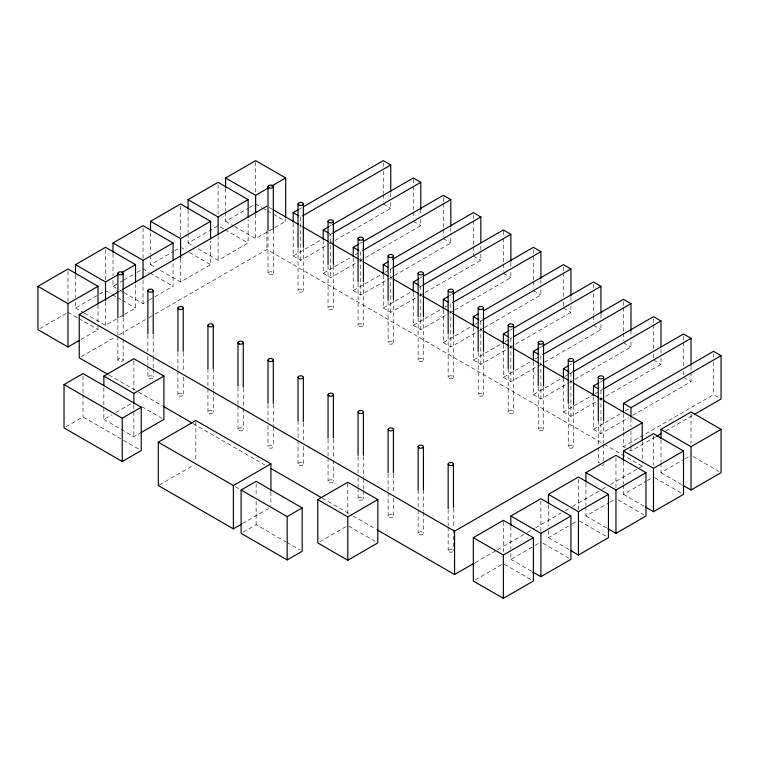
<?xml version="1.0" encoding="UTF-8"?>
<svg xmlns="http://www.w3.org/2000/svg" width="759" height="759" viewBox="0 0 759 759"><rect width="100%" height="100%" fill="white"/><g stroke="black" fill="none" stroke-linecap="round" stroke-linejoin="round"><path stroke-width="0.57" stroke-dasharray="3.79 2.85" d="M39.952 328.505L65.976 313.476M75.483 302.139L75.483 307.993L98.499 294.701M99.505 294.122L105.51 290.659L111.516 294.122M113.015 280.469L113.015 286.323L119.021 282.851M120.026 282.272L123.024 280.545M124.03 279.967L136.032 273.031M137.037 272.453L143.043 268.99L149.049 272.453M150.548 255.28L150.548 264.654L173.574 251.362M174.57 250.783L180.576 247.32L185.576 250.204M188.08 233.611L188.08 242.984L218.108 225.651L224.114 229.114M225.613 211.941L225.613 221.315L248.639 208.023M249.635 207.444L255.641 203.981L261.646 207.444M119.229 291.399L121.279 290.213M299.312 209.095L301.361 207.919M80.985 339.482L98.006 329.662L98.006 324.975M84.486 313.192L105.51 325.326L118.518 317.812M119.524 317.234L123.527 314.928M124.523 314.349L135.538 307.993L135.538 284.568M124.03 292.68L143.043 303.657L148.043 300.763M149.049 300.194L154.049 297.3M155.054 296.722L173.071 286.323L173.071 262.899M160.557 270.432L180.576 281.987L210.604 264.654L210.604 241.229M198.09 248.762L218.108 260.318L248.136 242.984L248.136 219.56M234.626 226.514L255.641 238.649L285.669 221.315L285.669 218.972M81.289 356.645L115.131 337.11M119.229 334.738L147.948 318.163M148.973 317.575L154.096 314.615M155.121 314.017L266.902 249.483L603.263 443.683M329.34 226.438L331.389 225.252M293.173 223.184L293.173 255.982L321.835 239.436M328.998 235.299L332.072 233.525M293.173 255.982L300.678 260.318L328.315 244.36M329.34 243.772L390.762 208.308L390.762 202.454M359.368 243.772L362.441 241.998M323.201 240.527L323.201 273.316L350.838 257.367M354.937 254.996L359.026 252.633M66.024 426.748L83.016 416.928L139.201 449.366M323.201 273.316L330.706 277.652L358.343 261.694M359.368 261.105L364.491 258.155M365.506 257.557L420.79 225.651L420.79 216.277M103.85 387.792L103.85 419.414L111.858 414.793M115.861 412.488L133.878 402.08M353.229 257.861L353.229 290.659L383.94 272.927M384.955 272.339L389.054 269.967M390.079 269.379L392.128 268.202M353.229 290.659L360.734 294.985L389.395 278.439M390.42 277.851L393.494 276.077M394.509 275.489L450.808 242.984L450.808 233.611M103.85 419.414L133.878 436.757L139.884 433.285M419.423 278.439L422.488 276.665M383.257 275.194L383.257 307.993L411.919 291.447M419.082 287.31L422.156 285.536M383.257 307.993L390.762 312.328L418.399 296.371M419.423 295.773L480.836 260.318L480.836 250.944M449.451 295.773L451.491 294.596M413.276 292.528L413.276 325.326L440.922 309.368M445.011 307.006L449.11 304.644M413.276 325.326L420.79 329.662L448.427 313.704M449.451 313.116L453.54 310.754M454.565 310.156L510.864 277.652L510.864 271.798M159.324 484.944L193.82 465.03M443.303 309.862L443.303 342.66L474.014 324.937M475.039 324.34L479.128 321.977M480.153 321.389L482.202 320.203M443.303 342.66L450.808 346.996L479.47 330.45M480.494 329.861L483.568 328.087M484.593 327.49L540.892 294.985L540.892 285.621M509.498 330.45L512.572 328.675M473.331 327.205L473.331 359.994L504.042 342.271M505.067 341.673L512.23 337.537M473.331 359.994L480.836 364.329L508.473 348.372M509.498 347.783L514.621 344.833M515.646 344.235L570.92 312.328L570.92 302.955M539.526 347.783L541.575 346.597M242.51 523.596L268.885 508.369M503.359 344.539L503.359 377.337L530.996 361.379M535.095 359.016L539.184 356.645M243.117 532.182L256.125 524.668L285.811 541.803M503.359 377.337L510.864 381.663L543.624 362.755M544.649 362.166L600.948 329.662L600.948 323.808M569.554 365.117L571.603 363.941M533.387 361.872L533.387 394.671L564.098 376.938M565.113 376.35L568.187 374.576M569.212 373.988L572.286 372.214M533.387 394.671L540.892 399.006L568.529 383.048M569.554 382.451L573.652 380.088M574.667 379.5L630.966 346.996L630.966 337.622M319.767 541.765L346.797 526.167M599.582 382.451L601.631 381.274M563.415 378.039L563.415 412.004L594.117 394.272M595.141 393.684L602.314 389.547M563.415 412.004L570.92 416.34L598.557 400.382M599.582 399.794L604.695 396.834M605.72 396.245L660.994 364.329L660.994 354.965M593.434 396.54L593.434 429.338L621.08 413.38M625.169 411.017L629.268 408.655M593.434 429.338L600.948 433.674L628.585 417.716M632.674 415.353L691.022 381.663L691.022 372.299M623.462 432.621L623.462 446.671L713.545 394.671L719.171 397.915M629.097 449.926L630.966 451.007L655.539 436.823M665.776 430.913L693.413 414.955M475.077 562.685L496.614 550.247M497.638 549.658L526.348 533.084M527.372 532.486L534.554 528.34M535.579 527.752L561.214 512.951M565.322 510.579L568.396 508.805M572.495 506.443L601.213 489.859M602.238 489.27L606.337 486.899M610.445 484.536L638.129 468.55M639.154 467.952L642.228 466.178L642.228 461.491M475.333 579.867L502.354 564.269M510.864 553.501L510.864 559.355L533.89 546.063M534.886 545.484L540.892 542.021M548.396 530.655L548.396 537.685L571.423 524.393M572.419 523.814L578.424 520.351M585.929 506.651L585.929 516.016L608.955 502.724M609.951 502.145L615.957 498.682M623.462 484.982L623.462 494.346L646.488 481.054M647.484 480.475L653.49 477.013M660.994 463.313L660.994 472.677L684.02 459.385M685.016 458.806L691.022 455.343M383.257 203.981L390.762 208.308M413.276 221.315L420.79 225.651M443.303 238.649L450.808 242.984M473.331 255.982L480.836 260.318M503.359 273.316L510.864 277.652M533.387 290.659L540.892 294.985M563.415 307.993L570.92 312.328M593.434 325.326L600.948 329.662M623.462 342.66L630.966 346.996M653.49 359.994L660.994 364.329M683.517 377.337L691.022 381.663M328.827 233.231L330.706 234.313L330.706 277.652M268.952 207.33L272.026 209.105M299.72 225.091L301.769 226.277M329.453 242.263L332.537 244.037M359.197 259.426L362.271 261.21M389.965 277.187L392.014 278.373M419.699 294.359L421.748 295.545M449.442 311.532L451.491 312.717M480.2 329.292L482.25 330.478M509.944 346.465L511.993 347.65M539.677 363.637L541.736 364.813M569.421 380.8L572.495 382.574M599.164 397.972L602.238 399.746M262.652 208.023L266.646 210.338M267.652 210.917L285.669 221.315M693.024 456.501L719.048 471.519M623.462 446.671L625.34 447.763M225.613 221.315L233.62 225.935M660.994 472.677L682.018 484.811M604.287 444.271L642.228 466.178M225.11 229.692L248.136 242.984M654.495 477.591L681.516 493.189M188.08 242.984L194.086 246.447M623.462 494.346L644.486 506.481M189.579 252.519L210.604 264.654M617.959 499.839L643.983 514.858M150.548 264.654L156.553 268.117M585.929 516.016L606.953 528.15M150.045 273.031L173.071 286.323M579.43 520.93L607.447 537.106M113.015 286.323L119.021 289.786M120.026 290.365L123.024 292.101M548.396 537.685L569.421 549.82M112.512 294.701L116.516 297.016M117.522 297.594L121.525 299.9M122.522 300.479L135.538 307.993M542.894 543.178L568.918 558.197M75.483 307.993L83.49 312.613M510.864 559.355L531.888 571.489M67.978 312.328L77.987 318.106M78.983 318.685L98.006 329.662M504.356 564.269L531.385 579.867M108.973 375.003L137.692 391.578M138.717 392.166L162.303 405.79M193.061 423.55L264.853 464.992M322.281 498.151L352.015 515.323M353.039 515.911L376.625 529.526M141.886 406.71L161.904 418.266M348.798 526.167L375.819 541.765M235.404 486.699L240.48 489.631M286.836 542.4L300.137 550.076M713.545 353.675L713.545 357.185M713.545 361.872L713.545 394.671M691.022 366.436L691.022 371.123M691.022 414.348L691.022 443.626M683.517 336.332L683.517 341.019M683.517 342.195L683.517 366.787M683.517 371.474L683.517 374.993M660.994 349.102L660.994 353.789M660.994 439.878L660.994 462.136M653.49 318.998L653.49 323.685M653.49 324.861L653.49 349.453M653.49 354.14L653.49 358.827M653.49 436.017L653.49 465.295M642.228 441.577L642.228 460.324M630.966 330.601L630.966 336.455M630.966 418.209L630.966 426.416M630.966 431.093L630.966 445.154M630.966 446.32L630.966 451.007M623.462 301.665L623.462 306.351M623.462 307.518L623.462 332.119M623.462 333.296L623.462 340.317M623.462 413.883L623.462 431.444M623.462 461.548L623.462 483.806M615.957 457.686L615.957 488.141M603.595 420.676L603.595 442.924M603.595 444.1L603.595 460.495M600.948 314.435L600.948 319.122M600.948 390.335L600.948 433.674M598.291 420.676L598.291 446.444M598.291 447.611L598.291 462.838M593.434 284.331L593.434 287.841M593.434 293.705L593.434 314.786M593.434 315.953L593.434 322.983M585.929 483.217L585.929 505.475M578.424 479.356L578.424 509.811M573.576 405.676L573.576 446.671M570.92 297.101L570.92 301.778M570.92 373.001L570.92 416.34M568.263 404.509L568.263 446.671M563.415 266.997L563.415 271.684M563.415 272.851L563.415 297.452M563.415 302.139L563.415 306.816M548.396 504.887L548.396 525.978M543.548 387.175L543.548 429.338M540.892 279.758L540.892 284.445M540.892 355.667L540.892 399.006M540.892 501.025L540.892 531.48M538.235 387.175L538.235 429.338M533.387 249.654L533.387 280.109M533.387 281.285L533.387 288.316M513.52 371.009L513.52 412.004M510.864 262.424L510.864 267.111M510.864 338.324L510.864 381.663M510.864 526.556L510.864 548.814M508.207 368.665L508.207 412.004M503.359 231.153L503.359 237.007M503.359 238.184L503.359 262.775M503.359 263.952L503.359 270.982M503.359 521.518L503.359 553.15M483.492 352.499L483.492 394.671M480.836 246.258L480.836 249.777M480.836 320.991L480.836 364.329M478.189 352.499L478.189 394.671M473.331 214.987L473.331 219.674M473.331 220.841L473.331 245.442M473.331 246.618L473.331 254.815M453.465 335.165L453.465 377.337M453.465 508.521L453.465 528.435M453.465 529.602L453.465 550.692M450.808 227.757L450.808 232.444M450.808 303.657L450.808 346.996M448.161 335.165L448.161 377.337M448.161 509.687L448.161 526.091M448.161 527.258L448.161 550.692M443.303 197.653L443.303 202.34M443.303 203.507L443.303 228.108M443.303 229.275L443.303 236.305M423.437 317.831L423.437 359.994M423.437 490.01L423.437 511.101M423.437 512.268L423.437 533.349M420.79 209.247L420.79 215.101M420.79 286.323L420.79 329.662M418.133 317.831L418.133 359.994M418.133 490.01L418.133 508.758M418.133 509.925L418.133 533.349M413.276 179.143L413.276 185.006M413.276 186.173L413.276 210.774M413.276 211.941L413.276 218.972M393.418 299.321L393.418 342.66M393.418 473.853L393.418 493.758M393.418 498.445L393.418 516.016M390.762 193.08L390.762 197.767M390.762 268.99L390.762 312.328M388.105 301.665L388.105 342.66M388.105 473.853L388.105 491.424M388.105 492.591L388.105 516.016M383.257 162.976L383.257 166.496M383.257 171.183L383.257 193.431M383.257 194.608L383.257 201.638M363.39 283.154L363.39 325.326M363.39 456.51L363.39 477.601M363.39 478.768L363.39 489.308M363.39 490.485L363.39 498.682M360.734 251.646L360.734 294.985M358.077 283.154L358.077 325.326M358.077 456.51L358.077 472.914M358.077 477.601L358.077 486.965M358.077 488.141L358.077 498.682M347.793 483.417L347.793 515.048M333.362 265.821L333.362 307.993M333.362 439.176L333.362 459.091M333.362 460.267L333.362 481.348M328.049 265.821L328.049 307.993M328.049 439.176L328.049 456.747M328.049 457.924L328.049 481.348M303.334 248.487L303.334 290.659M303.334 423.01L303.334 441.757M303.334 446.444L303.334 464.015M300.678 216.979L300.678 260.318M298.031 248.487L298.031 290.659M298.031 420.676L298.031 439.414M298.031 440.581L298.031 464.015M273.306 229.977L273.306 273.316M273.306 404.509L273.306 425.59M273.306 426.767L273.306 446.671M270.916 491.974L270.916 506.035M268.003 229.977L268.003 273.316M268.003 404.509L268.003 420.903M268.003 425.59L268.003 446.671M266.902 230.745L266.902 249.483M256.125 483.673L256.125 496.557M256.125 501.244L256.125 524.668M255.641 161.809L255.641 193.431M255.641 214.047L255.641 238.649M243.278 388.342L243.278 429.338M237.975 387.175L237.975 404.746M237.975 405.913L237.975 429.338M225.613 188.517L225.613 210.774M218.108 184.646L218.108 213.934M218.108 235.717L218.108 260.318M213.26 368.665L213.26 389.747M213.26 390.923L213.26 412.004M207.947 368.665L207.947 387.403M207.947 388.58L207.947 412.004M195.841 421.691L195.841 461.519M188.08 210.186L188.08 232.444M183.232 352.499L183.232 372.413M183.232 377.1L183.232 394.671M180.576 206.315L180.576 236.77M180.576 258.563L180.576 281.987M177.919 352.499L177.919 370.069M177.919 371.246L177.919 394.671M153.204 335.165L153.204 356.246M153.204 357.423L153.204 367.963M153.204 369.13L153.204 377.337M150.548 233.022L150.548 254.113M147.891 335.165L147.891 351.559M147.891 356.246L147.891 364.453M147.891 365.62L147.891 377.337M143.043 227.985L143.043 258.439M143.043 280.232L143.043 303.657M133.878 361.085L133.878 390.373M133.878 405.126L133.878 436.757M123.176 317.831L123.176 337.746M123.176 338.912L123.176 359.994A2.656 1.537 0 0 1 119.04 361.265A2.656 1.537 0 0 1 119.362 358.618A2.656 1.537 0 0 1 123.167 360.108M117.873 318.998L117.873 335.402M117.873 336.569L117.873 359.994M113.015 253.525L113.015 275.783M105.51 249.654L105.51 280.109M105.51 301.902L105.51 325.326M98.006 305.061L98.006 323.808M83.016 375.933L83.016 393.504M83.016 394.68L83.016 416.928M75.483 275.194L75.483 297.452M67.978 271.324L67.978 301.778M603.595 463.901A2.656 1.537 0 0 1 603.433 464.546M603.073 464.925A2.656 1.537 0 0 1 601.507 465.504M598.936 463.009A2.656 1.537 0 0 1 599.676 462.667M569.43 447.943A2.656 1.537 0 0 0 573.567 446.785A2.656 1.537 0 0 0 569.762 445.296A2.656 1.537 0 0 0 569.43 447.943M539.402 430.609A2.656 1.537 0 0 0 543.539 429.452A2.656 1.537 0 0 0 539.734 427.962A2.656 1.537 0 0 0 539.402 430.609M509.374 413.276A2.656 1.537 0 0 0 513.511 412.118A2.656 1.537 0 0 0 509.706 410.628A2.656 1.537 0 0 0 509.374 413.276M479.356 395.942A2.656 1.537 0 0 0 483.483 394.775A2.656 1.537 0 0 0 479.679 393.295A2.656 1.537 0 0 0 479.356 395.942M449.328 378.599A2.656 1.537 0 0 0 453.465 377.441A2.656 1.537 0 0 0 449.651 375.952A2.656 1.537 0 0 0 449.328 378.599M419.3 361.265A2.656 1.537 0 0 0 423.437 360.108A2.656 1.537 0 0 0 419.623 358.618A2.656 1.537 0 0 0 419.3 361.265M389.272 343.931A2.656 1.537 0 0 0 393.409 342.774A2.656 1.537 0 0 0 389.604 341.284A2.656 1.537 0 0 0 389.272 343.931M359.244 326.598A2.656 1.537 0 0 0 363.381 325.44A2.656 1.537 0 0 0 359.576 323.951A2.656 1.537 0 0 0 359.244 326.598M329.216 309.264A2.656 1.537 0 0 0 333.353 308.097A2.656 1.537 0 0 0 329.548 306.617A2.656 1.537 0 0 0 329.216 309.264M299.198 291.921A2.656 1.537 0 0 0 303.325 290.763A2.656 1.537 0 0 0 299.52 289.274A2.656 1.537 0 0 0 299.198 291.921M269.17 274.587A2.656 1.537 0 0 0 273.297 273.43A2.656 1.537 0 0 0 269.492 271.94A2.656 1.537 0 0 0 269.17 274.587M149.058 378.599A2.656 1.537 0 0 0 153.195 377.441A2.656 1.537 0 0 0 149.39 375.952A2.656 1.537 0 0 0 149.058 378.599M179.086 395.942A2.656 1.537 0 0 0 183.223 394.775A2.656 1.537 0 0 0 179.418 393.295A2.656 1.537 0 0 0 179.086 395.942M209.114 413.276A2.656 1.537 0 0 0 213.251 412.118A2.656 1.537 0 0 0 209.446 410.628A2.656 1.537 0 0 0 209.114 413.276M239.142 430.609A2.656 1.537 0 0 0 243.278 429.452A2.656 1.537 0 0 0 239.464 427.962A2.656 1.537 0 0 0 239.142 430.609M269.17 447.943A2.656 1.537 0 0 0 273.297 446.785A2.656 1.537 0 0 0 269.492 445.296A2.656 1.537 0 0 0 269.17 447.943M299.198 465.276A2.656 1.537 0 0 0 303.325 464.119A2.656 1.537 0 0 0 299.52 462.629A2.656 1.537 0 0 0 299.198 465.276M329.216 482.62A2.656 1.537 0 0 0 333.353 481.453A2.656 1.537 0 0 0 329.548 479.973A2.656 1.537 0 0 0 329.216 482.62M359.244 499.953A2.656 1.537 0 0 0 363.381 498.796A2.656 1.537 0 0 0 359.576 497.306A2.656 1.537 0 0 0 359.244 499.953M389.272 517.287A2.656 1.537 0 0 0 393.409 516.129A2.656 1.537 0 0 0 389.604 514.64A2.656 1.537 0 0 0 389.272 517.287M419.3 534.621A2.656 1.537 0 0 0 423.437 533.463A2.656 1.537 0 0 0 419.623 531.974A2.656 1.537 0 0 0 419.3 534.621M449.328 551.954A2.656 1.537 0 0 0 453.465 550.797A2.656 1.537 0 0 0 449.651 549.307A2.656 1.537 0 0 0 449.328 551.954"/><path stroke-width="1.14" d="M78.983 340.639L67.978 346.996L37.95 329.662L37.95 286.323L67.978 268.99L98.006 286.323L98.006 303.894M75.483 274.018L75.483 264.654L105.51 247.32L135.538 264.654L135.538 282.225M113.015 252.349L113.015 242.984L143.043 225.651L173.071 242.984L173.071 260.555M150.548 230.679L150.548 221.315L180.576 203.981L210.604 221.315L210.604 238.886M188.08 209.01L188.08 199.645L218.108 182.312L248.136 199.645L248.136 217.216M225.613 187.34L225.613 177.976L255.641 160.642L285.669 177.976L285.669 217.795M37.95 286.323L67.978 303.657L98.006 286.323M75.483 264.654L105.51 281.987L118.518 274.473M121.525 272.737L135.538 264.654M113.015 242.984L143.043 260.318L173.071 242.984M150.548 221.315L180.576 238.649L210.604 221.315M188.08 199.645L218.108 216.979L248.136 199.645M225.613 177.976L255.641 195.31L268.648 187.796M271.656 186.059L285.669 177.976M107.949 374.405L79.24 357.831L79.24 314.492L118.205 291.997M122.303 289.625L266.902 206.144M293.173 222.017L293.173 212.643L298.296 209.693M303.41 206.733L383.257 160.642L390.762 164.969L390.762 191.913M302.727 215.793L390.762 164.969M323.201 239.351L323.201 229.977L328.315 227.026M332.414 224.664L413.276 177.976L420.79 182.312L420.79 209.247M64.022 384.557L83.016 373.589L141.24 407.213L141.24 450.552L122.246 461.519L64.022 427.896L64.022 384.557L122.246 418.181L141.24 407.213M332.755 233.136L420.79 182.312M103.85 385.449L103.85 376.075L133.878 358.741L163.906 376.075L163.906 419.414L140.88 432.706M353.229 256.684L353.229 247.32L358.343 244.36M363.466 241.409L443.303 195.31L450.808 199.645L450.808 226.58M362.783 250.47L450.808 199.645M103.85 376.075L133.878 393.418L163.906 376.075M383.257 274.018L383.257 264.654L388.371 261.694M392.469 259.331L473.331 212.643L480.836 216.979L480.836 242.747M392.811 267.804L480.836 216.979M413.276 291.361L413.276 281.987L418.399 279.037M423.513 276.077L503.359 229.977L510.864 234.313L510.864 261.257M422.829 285.137L510.864 234.313M241.495 524.184L233.383 528.871L158.308 485.532L158.308 442.193L195.841 420.524L270.916 463.863L270.916 490.807M443.303 308.695L443.303 299.321L448.427 296.371M452.516 294.008L533.387 247.32L540.892 251.646L540.892 278.591M452.857 302.471L540.892 251.646M473.331 326.028L473.331 316.655L478.455 313.704M483.568 310.744L563.415 264.654L570.92 268.99L570.92 295.925M482.885 319.814L570.92 268.99M158.308 442.193L233.383 485.532L270.916 463.863M503.359 343.362L503.359 333.998L508.473 331.038M513.596 328.087L593.434 281.987L600.948 286.323L600.948 313.258M241.115 490.001L256.125 481.329L302.186 507.923L302.186 551.262L287.177 559.933L241.115 533.34L241.115 490.001L287.177 516.594L302.186 507.923M513.938 336.55L600.948 286.323M533.387 360.696L533.387 351.332L538.501 348.372M542.6 346.009L623.462 299.321L630.966 303.657L630.966 330.601M542.941 354.481L630.966 303.657M317.765 499.583L347.793 482.25L377.821 499.583L377.821 542.922L347.793 560.256L317.765 542.922L317.765 499.583L347.793 516.917L377.821 499.583M563.415 378.039L563.415 368.665L568.529 365.715M573.652 362.755L653.49 316.655L660.994 320.991L660.994 346.759M572.969 371.815L660.994 320.991M593.434 395.373L593.434 385.999L598.557 383.048M602.646 380.686L683.517 333.998L691.022 338.324L691.022 365.269M602.988 389.149L691.022 338.324M623.462 412.706L623.462 403.333L713.545 351.332L721.05 355.667L721.05 399.006L694.438 414.367M623.462 403.333L630.966 407.668L721.05 355.667M79.24 314.492L454.565 531.186L642.228 422.839L642.228 440.41M473.331 537.685L503.359 520.351L533.387 537.685L533.387 581.024L503.359 598.358L473.331 581.024L473.331 537.685L503.359 555.019L533.387 537.685M510.864 525.389L510.864 516.016L540.892 498.682L570.92 516.016L570.92 559.355L540.892 576.688L532.884 572.068M548.396 503.72L548.396 494.346L578.424 477.013L608.452 494.346L608.452 537.685L578.424 555.019L570.417 550.398M585.929 482.05L585.929 472.677L615.957 455.343L645.985 472.677L645.985 516.016L615.957 533.349L607.95 528.729M623.462 460.381L623.462 451.007L653.49 433.674L683.517 451.007L683.517 494.346L653.49 511.68L645.482 507.059M660.994 438.711L660.994 429.338L691.022 412.004L721.05 429.338L721.05 472.677L691.022 490.01L683.015 485.39M656.563 436.235L661.677 433.285M377.65 530.124L454.565 574.525L474.052 563.273M510.864 516.016L540.892 533.349L570.92 516.016M548.396 494.346L578.424 511.68L608.452 494.346M585.929 472.677L615.957 490.01L645.985 472.677M623.462 451.007L653.49 468.341L683.517 451.007M660.994 429.338L691.022 446.671L721.05 429.338M293.173 212.643L298.809 215.898M323.201 229.977L327.888 232.69M353.229 247.32L358.855 250.565M383.257 264.654L387.944 267.358M413.276 281.987L418.911 285.242M443.303 299.321L448 302.035M473.331 316.655L478.967 319.909M503.359 333.998L508.985 337.243M533.387 351.332L538.074 354.036M563.415 368.665L569.041 371.919M593.434 385.999L598.13 388.712M273.05 209.693L298.695 224.493M302.794 226.865L328.429 241.666M332.537 244.037L358.172 258.838M363.295 261.798L387.906 276.01M393.039 278.97L418.674 293.771M422.772 296.133L448.417 310.943M452.516 313.306L478.151 328.106M483.284 331.066L508.919 345.867M513.018 348.239L538.653 363.039M542.761 365.411L568.396 380.212M573.519 383.172L598.13 397.384M603.263 400.344L642.228 422.839M163.327 406.378L192.036 422.962M271.001 468.55L321.256 497.553M691.022 446.671L691.022 490.01M653.49 468.341L653.49 511.68M630.966 407.668L630.966 417.042M615.957 490.01L615.957 533.349M603.595 377.337A2.656 1.537 0 0 1 599.619 378.656A2.656 1.537 0 0 1 599.619 376.009A2.656 1.537 0 0 1 603.595 377.337L603.595 420.676M598.291 377.337L598.291 420.676M578.424 511.68L578.424 555.019M573.567 360.108A2.656 1.537 0 0 1 569.43 361.265A2.656 1.537 0 0 1 569.762 358.618A2.656 1.537 0 0 1 573.567 360.108L573.576 404.509M568.263 359.994L568.263 403.333M543.548 342.66L543.548 385.999M540.892 533.349L540.892 576.688M538.235 342.66L538.235 385.999M513.52 325.326L513.52 369.832M508.207 325.326L508.207 368.665M503.359 555.019L503.359 598.358M483.492 307.993L483.492 351.332M478.189 307.993L478.189 351.332M454.565 531.186L454.565 574.525M453.465 290.65A2.656 1.537 0 0 1 449.489 291.978A2.656 1.537 0 0 1 449.489 289.331A2.656 1.537 0 0 1 453.465 290.65L453.465 333.998M453.465 464.015L453.465 507.354M448.161 290.65L448.161 333.998M448.161 464.015L448.161 508.521M423.437 273.316L423.437 316.655M423.437 446.671L423.437 490.01M418.133 273.316L418.133 316.655M418.133 446.671L418.133 490.01M393.418 255.982L393.418 299.321M393.418 429.338L393.418 472.677M388.105 255.982L388.105 300.498M388.105 429.338L388.105 472.677M363.39 238.649L363.39 281.987M363.39 412.004L363.39 455.343M358.077 238.649L358.077 281.987M358.077 412.004L358.077 455.343M347.793 516.917L347.793 560.256M333.362 221.315L333.362 264.654M333.362 394.671L333.362 438.009M328.049 221.315L328.049 264.654M328.049 394.671L328.049 438.009M303.334 203.972L303.334 247.32M303.334 377.337L303.334 421.843M298.031 203.972L298.031 247.32M298.031 377.337L298.031 420.676M287.177 516.594L287.177 559.933M273.306 186.638L273.306 229.977M273.297 360.108A2.656 1.537 0 0 1 269.17 361.265A2.656 1.537 0 0 1 269.492 358.618A2.656 1.537 0 0 1 273.297 360.108L273.306 403.333M268.003 186.638L268.003 229.977M268.003 359.994L268.003 403.333M255.641 195.31L255.641 212.881M243.278 342.66L243.278 387.175M237.975 342.66L237.975 385.999M233.383 485.532L233.383 528.871M218.108 216.979L218.108 234.55M213.26 325.326L213.26 368.665M207.947 325.326L207.947 368.665M183.232 307.993L183.232 351.332M180.576 238.649L180.576 257.386M177.919 307.993L177.919 351.332M153.204 290.65A2.656 1.537 0 0 1 149.219 291.978A2.656 1.537 0 0 1 149.219 289.331A2.656 1.537 0 0 1 153.204 290.65L153.204 333.998M147.891 290.65L147.891 333.998M143.043 260.318L143.043 277.889M133.878 393.418L133.878 403.959M123.176 273.316L123.176 316.655M122.246 418.181L122.246 461.519M117.873 273.316L117.873 317.831M105.51 281.987L105.51 300.725M67.978 303.657L67.978 346.996M539.402 343.931A2.656 1.537 0 0 0 543.539 342.774A2.656 1.537 0 0 0 539.734 341.284A2.656 1.537 0 0 0 539.402 343.931M509.374 326.598A2.656 1.537 0 0 0 513.511 325.431A2.656 1.537 0 0 0 509.706 323.951A2.656 1.537 0 0 0 509.374 326.598M479.356 309.255A2.656 1.537 0 0 0 483.483 308.097A2.656 1.537 0 0 0 479.679 306.608A2.656 1.537 0 0 0 479.356 309.255M419.3 274.587A2.656 1.537 0 0 0 423.437 273.43A2.656 1.537 0 0 0 419.623 271.94A2.656 1.537 0 0 0 419.3 274.587M389.272 257.254A2.656 1.537 0 0 0 393.409 256.096A2.656 1.537 0 0 0 389.604 254.607A2.656 1.537 0 0 0 389.272 257.254M359.244 239.92A2.656 1.537 0 0 0 363.381 238.753A2.656 1.537 0 0 0 359.576 237.273A2.656 1.537 0 0 0 359.244 239.92M329.216 222.577A2.656 1.537 0 0 0 333.353 221.419A2.656 1.537 0 0 0 329.548 219.93A2.656 1.537 0 0 0 329.216 222.577M299.198 205.243A2.656 1.537 0 0 0 303.325 204.086A2.656 1.537 0 0 0 299.52 202.596A2.656 1.537 0 0 0 299.198 205.243M269.17 187.909A2.656 1.537 0 0 0 273.297 186.752A2.656 1.537 0 0 0 269.492 185.262A2.656 1.537 0 0 0 269.17 187.909M119.04 274.587A2.656 1.537 0 0 0 123.167 273.43A2.656 1.537 0 0 0 119.362 271.94A2.656 1.537 0 0 0 119.04 274.587M179.086 309.255A2.656 1.537 0 0 0 183.223 308.097A2.656 1.537 0 0 0 179.418 306.608A2.656 1.537 0 0 0 179.086 309.255M209.114 326.598A2.656 1.537 0 0 0 213.251 325.431A2.656 1.537 0 0 0 209.446 323.951A2.656 1.537 0 0 0 209.114 326.598M239.142 343.931A2.656 1.537 0 0 0 243.278 342.774A2.656 1.537 0 0 0 239.464 341.284A2.656 1.537 0 0 0 239.142 343.931M299.198 378.599A2.656 1.537 0 0 0 303.325 377.441A2.656 1.537 0 0 0 299.52 375.952A2.656 1.537 0 0 0 299.198 378.599M329.216 395.932A2.656 1.537 0 0 0 333.353 394.775A2.656 1.537 0 0 0 329.548 393.285A2.656 1.537 0 0 0 329.216 395.932M359.244 413.276A2.656 1.537 0 0 0 363.381 412.109A2.656 1.537 0 0 0 359.576 410.628A2.656 1.537 0 0 0 359.244 413.276M389.272 430.609A2.656 1.537 0 0 0 393.409 429.452A2.656 1.537 0 0 0 389.604 427.962A2.656 1.537 0 0 0 389.272 430.609M419.3 447.943A2.656 1.537 0 0 0 423.437 446.785A2.656 1.537 0 0 0 419.623 445.296A2.656 1.537 0 0 0 419.3 447.943M449.328 465.276A2.656 1.537 0 0 0 453.465 464.119A2.656 1.537 0 0 0 449.651 462.629A2.656 1.537 0 0 0 449.328 465.276"/></g></svg>
